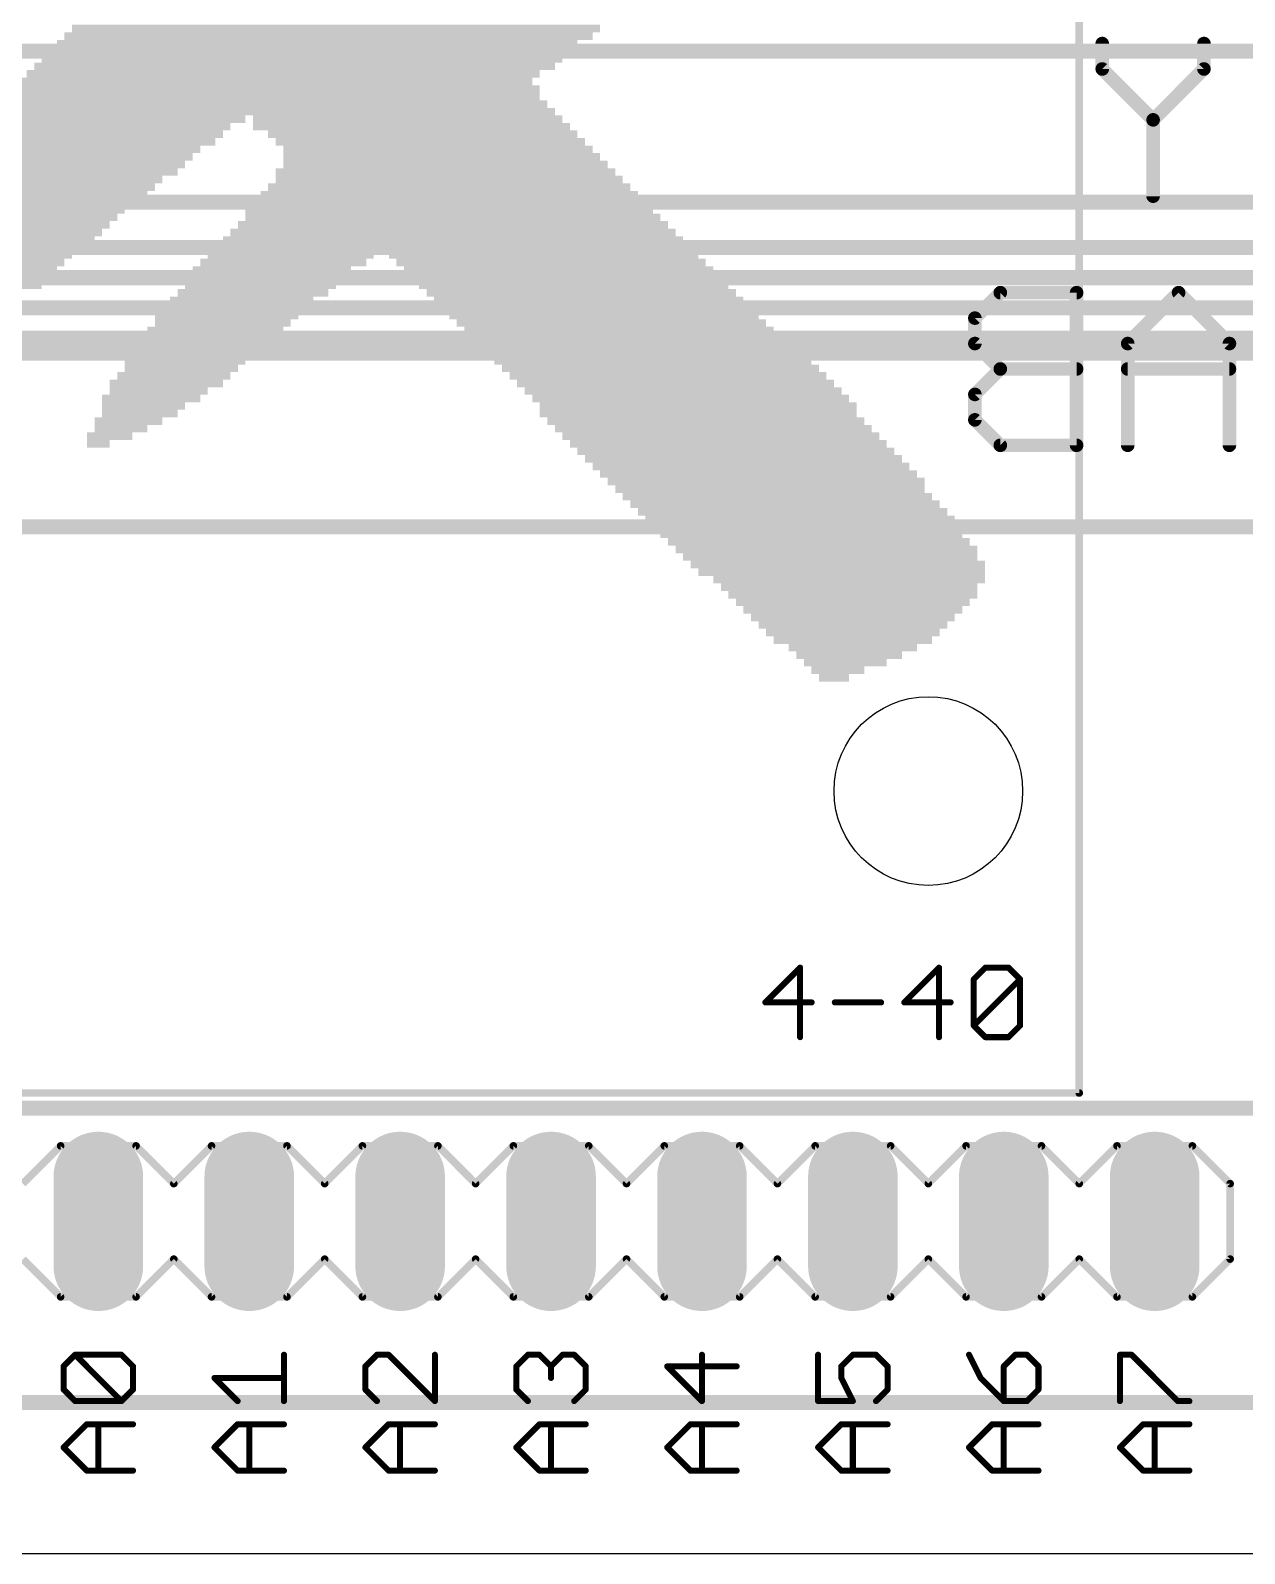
# Model space of a CAD drawing. Extents: x 0 to 99.1, y -1.2 to 60.2.
# Drawn here: x 46.86 to 67.3, y 0 to 25.62 of the extents above; entities that cross this region are included whole.
import ezdxf

# ---------------------------------------------------------------- set-up
doc = ezdxf.new("R2010")
doc.units = 0
for name, color, linetype in [('1', 22, 'CONTINUOUS'), ('16', 175, 'CONTINUOUS'), ('17', 82, 'CONTINUOUS'), ('20', 7, 'CONTINUOUS'), ('21', 253, 'CONTINUOUS'), ('22', 253, 'CONTINUOUS'), ('51', 253, 'CONTINUOUS')]:
    doc.layers.add(name, color=color, linetype=linetype)

# ---------------------------------------------------------------- blocks, each defined once
blk = doc.blocks.new('RECT')
blk.add_solid([(-0.5, -0.5), (0.5, -0.5), (-0.5, 0.5), (0.5, 0.5)])
blk = doc.blocks.new('LONGP100')
at = {"const_width": 1}
blk.add_lwpolyline([(-0.5, 0), (0.5, 0)], dxfattribs=at)
at = {"const_width": 0.5}
for points in [[(-0.5, 0.25, 1), (-0.5, -0.25)], [(0.5, -0.25, 1), (0.5, 0.25)]]:
    blk.add_lwpolyline(points, format="xyb", dxfattribs=at)

msp = doc.modelspace()

# ---------------------------------------------------------------- linework, layer by layer
at = {"layer": '1', "const_width": 0.254}
for points in [[(67.818, 20.193), (36.703, 20.193)], [(68.961, 17.272), (36.703, 17.272)], [(41.529, 7.493), (89.662, 7.493)], [(3.937, 2.54), (88.011, 2.54)]]:
    msp.add_lwpolyline(points, dxfattribs=at)
at = {"layer": '16', "const_width": 0.254}
for points in [[(27.94, 25.273), (73.787, 25.273)], [(31.877, 22.733), (69.469, 22.733)], [(38.227, 21.971), (87.249, 21.971)], [(40.259, 21.463), (87.503, 21.463)], [(41.656, 20.955), (83.058, 20.955)], [(46.101, 20.447), (68.199, 20.447)]]:
    msp.add_lwpolyline(points, dxfattribs=at)
at = {"layer": '20'}
msp.add_line((2.7737, 0), (96.7218, 0), dxfattribs=at)
msp.add_circle((61.976, 12.827), 1.5875, dxfattribs=at)
at = {"layer": '21'}
for points, const_width in [([(59.8175, 9.8562), (59.2328, 9.2715)], 0.1016), ([(59.8175, 8.6868), (59.8175, 9.8562)], 0.1016), ([(62.1563, 9.8562), (61.5716, 9.2715)], 0.1016), ([(62.1563, 8.6868), (62.1563, 9.8562)], 0.1016), ([(62.741, 9.6613), (62.9359, 9.8562)], 0.1016), ([(62.9359, 9.8562), (63.3257, 9.8562)], 0.1016), ([(63.3257, 9.8562), (63.5206, 9.6613)], 0.1016), ([(62.741, 8.8817), (62.741, 9.6613)], 0.1016), ([(62.741, 8.8817), (63.5206, 9.6613)], 0.1016), ([(63.5206, 9.6613), (63.5206, 8.8817)], 0.1016), ([(59.2328, 9.2715), (60.0124, 9.2715)], 0.1016), ([(60.4022, 9.2715), (61.1818, 9.2715)], 0.1016), ([(61.5716, 9.2715), (62.3512, 9.2715)], 0.1016), ([(62.9359, 8.6868), (62.741, 8.8817)], 0.1016), ([(63.3257, 8.6868), (62.9359, 8.6868)], 0.1016), ([(63.5206, 8.8817), (63.3257, 8.6868)], 0.1016), ([(46.736, 6.223), (47.371, 6.858)], 0.127), ([(47.371, 6.858), (48.641, 6.858)], 0.127), ([(48.641, 6.858), (49.276, 6.223)], 0.127), ([(49.276, 6.223), (49.911, 6.858)], 0.127), ([(49.911, 6.858), (51.181, 6.858)], 0.127), ([(51.181, 6.858), (51.816, 6.223)], 0.127), ([(51.816, 6.223), (52.451, 6.858)], 0.127), ([(52.451, 6.858), (53.721, 6.858)], 0.127), ([(53.721, 6.858), (54.356, 6.223)], 0.127), ([(54.356, 6.223), (54.991, 6.858)], 0.127), ([(54.991, 6.858), (56.261, 6.858)], 0.127), ([(56.261, 6.858), (56.896, 6.223)], 0.127), ([(56.896, 6.223), (57.531, 6.858)], 0.127), ([(57.531, 6.858), (58.801, 6.858)], 0.127), ([(58.801, 6.858), (59.436, 6.223)], 0.127), ([(59.436, 6.223), (60.071, 6.858)], 0.127), ([(60.071, 6.858), (61.341, 6.858)], 0.127), ([(61.341, 6.858), (61.976, 6.223)], 0.127), ([(61.976, 6.223), (62.611, 6.858)], 0.127), ([(62.611, 6.858), (63.881, 6.858)], 0.127), ([(63.881, 6.858), (64.516, 6.223)], 0.127), ([(64.516, 6.223), (65.151, 6.858)], 0.127), ([(65.151, 6.858), (66.421, 6.858)], 0.127), ([(66.421, 6.858), (67.056, 6.223)], 0.127), ([(67.056, 6.223), (67.056, 4.953)], 0.127), ([(47.371, 4.318), (46.736, 4.953)], 0.127), ([(49.276, 4.953), (48.641, 4.318)], 0.127), ([(49.911, 4.318), (49.276, 4.953)], 0.127), ([(51.816, 4.953), (51.181, 4.318)], 0.127), ([(52.451, 4.318), (51.816, 4.953)], 0.127), ([(54.356, 4.953), (53.721, 4.318)], 0.127), ([(54.991, 4.318), (54.356, 4.953)], 0.127), ([(56.896, 4.953), (56.261, 4.318)], 0.127), ([(57.531, 4.318), (56.896, 4.953)], 0.127), ([(59.436, 4.953), (58.801, 4.318)], 0.127), ([(60.071, 4.318), (59.436, 4.953)], 0.127), ([(61.976, 4.953), (61.341, 4.318)], 0.127), ([(62.611, 4.318), (61.976, 4.953)], 0.127), ([(64.516, 4.953), (63.881, 4.318)], 0.127), ([(65.151, 4.318), (64.516, 4.953)], 0.127), ([(67.056, 4.953), (66.421, 4.318)], 0.127), ([(48.641, 4.318), (47.371, 4.318)], 0.127), ([(51.181, 4.318), (49.911, 4.318)], 0.127), ([(53.721, 4.318), (52.451, 4.318)], 0.127), ([(56.261, 4.318), (54.991, 4.318)], 0.127), ([(58.801, 4.318), (57.531, 4.318)], 0.127), ([(61.341, 4.318), (60.071, 4.318)], 0.127), ([(63.881, 4.318), (62.611, 4.318)], 0.127), ([(66.421, 4.318), (65.151, 4.318)], 0.127), ([(47.4208, 3.1491), (47.6157, 3.344)], 0.1016), ([(47.6157, 3.344), (48.3953, 3.344)], 0.1016), ([(48.3953, 2.5644), (47.6157, 3.344)], 0.1016), ([(48.3953, 3.344), (48.5902, 3.1491)], 0.1016), ([(51.1302, 2.5644), (51.1302, 3.344)], 0.1016), ([(52.6957, 3.344), (52.5008, 3.1491)], 0.1016), ([(52.8906, 3.344), (52.6957, 3.344)], 0.1016), ([(53.6702, 2.5644), (52.8906, 3.344)], 0.1016), ([(53.6702, 3.344), (53.6702, 2.5644)], 0.1016), ([(55.0408, 3.1491), (55.2357, 3.344)], 0.1016), ([(55.2357, 3.344), (55.4306, 3.344)], 0.1016), ([(55.4306, 3.344), (55.6255, 3.1491)], 0.1016), ([(55.6255, 3.1491), (55.8204, 3.344)], 0.1016), ([(55.8204, 3.344), (56.0153, 3.344)], 0.1016), ([(56.0153, 3.344), (56.2102, 3.1491)], 0.1016), ([(58.1655, 2.5644), (58.1655, 3.344)], 0.1016), ([(60.1208, 3.344), (60.1208, 2.5644)], 0.1016), ([(60.5106, 3.1491), (60.7055, 3.344)], 0.1016), ([(60.7055, 3.344), (61.0953, 3.344)], 0.1016), ([(61.0953, 3.344), (61.2902, 3.1491)], 0.1016), ([(62.6608, 3.344), (62.8557, 2.9542)], 0.1016), ([(63.4404, 3.344), (63.2455, 3.1491)], 0.1016), ([(63.6353, 3.344), (63.4404, 3.344)], 0.1016), ([(63.8302, 3.1491), (63.6353, 3.344)], 0.1016), ([(65.2008, 2.5644), (65.2008, 3.344)], 0.1016), ([(65.2008, 3.344), (65.3957, 3.344)], 0.1016), ([(65.3957, 3.344), (66.1753, 2.5644)], 0.1016), ([(47.4208, 2.7593), (47.4208, 3.1491)], 0.1016), ([(48.5902, 3.1491), (48.5902, 2.7593)], 0.1016), ([(52.5008, 3.1491), (52.5008, 2.7593)], 0.1016), ([(55.0408, 2.7593), (55.0408, 3.1491)], 0.1016), ([(55.6255, 3.1491), (55.6255, 2.9542)], 0.1016), ([(56.2102, 3.1491), (56.2102, 2.7593)], 0.1016), ([(58.7502, 3.1491), (57.5808, 3.1491)], 0.1016), ([(57.5808, 3.1491), (58.1655, 2.5644)], 0.1016), ([(60.5106, 2.9542), (60.5106, 3.1491)], 0.1016), ([(61.2902, 3.1491), (61.2902, 2.7593)], 0.1016), ([(63.2455, 3.1491), (63.2455, 2.5644)], 0.1016), ([(63.8302, 2.7593), (63.8302, 3.1491)], 0.1016), ([(50.3506, 2.5644), (49.9608, 2.9542)], 0.1016), ([(49.9608, 2.9542), (51.1302, 2.9542)], 0.1016), ([(60.7055, 2.5644), (60.5106, 2.9542)], 0.1016), ([(62.8557, 2.9542), (63.2455, 2.5644)], 0.1016), ([(47.6157, 2.5644), (47.4208, 2.7593)], 0.1016), ([(48.3953, 2.5644), (47.6157, 2.5644)], 0.1016), ([(48.5902, 2.7593), (48.3953, 2.5644)], 0.1016), ([(52.5008, 2.7593), (52.6957, 2.5644)], 0.1016), ([(55.2357, 2.5644), (55.0408, 2.7593)], 0.1016), ([(56.2102, 2.7593), (56.0153, 2.5644)], 0.1016), ([(60.1208, 2.5644), (60.7055, 2.5644)], 0.1016), ([(61.2902, 2.7593), (61.0953, 2.5644)], 0.1016), ([(63.2455, 2.5644), (63.6353, 2.5644)], 0.1016), ([(63.6353, 2.5644), (63.8302, 2.7593)], 0.1016), ([(66.1753, 2.5644), (66.3702, 2.5644)], 0.1016), ([(47.4208, 1.7848), (47.8106, 2.1746)], 0.1016), ([(47.8106, 2.1746), (48.5902, 2.1746)], 0.1016), ([(48.0055, 1.395), (48.0055, 2.1746)], 0.1016), ([(49.9608, 1.7848), (50.3506, 2.1746)], 0.1016), ([(50.3506, 2.1746), (51.1302, 2.1746)], 0.1016), ([(50.5455, 1.395), (50.5455, 2.1746)], 0.1016), ([(52.5008, 1.7848), (52.8906, 2.1746)], 0.1016), ([(52.8906, 2.1746), (53.6702, 2.1746)], 0.1016), ([(53.0855, 1.395), (53.0855, 2.1746)], 0.1016), ([(55.0408, 1.7848), (55.4306, 2.1746)], 0.1016), ([(55.4306, 2.1746), (56.2102, 2.1746)], 0.1016), ([(55.6255, 1.395), (55.6255, 2.1746)], 0.1016), ([(57.5808, 1.7848), (57.9706, 2.1746)], 0.1016), ([(57.9706, 2.1746), (58.7502, 2.1746)], 0.1016), ([(58.1655, 1.395), (58.1655, 2.1746)], 0.1016), ([(60.1208, 1.7848), (60.5106, 2.1746)], 0.1016), ([(60.5106, 2.1746), (61.2902, 2.1746)], 0.1016), ([(60.7055, 1.395), (60.7055, 2.1746)], 0.1016), ([(62.6608, 1.7848), (63.0506, 2.1746)], 0.1016), ([(63.0506, 2.1746), (63.8302, 2.1746)], 0.1016), ([(63.2455, 1.395), (63.2455, 2.1746)], 0.1016), ([(65.2008, 1.7848), (65.5906, 2.1746)], 0.1016), ([(65.5906, 2.1746), (66.3702, 2.1746)], 0.1016), ([(65.7855, 1.395), (65.7855, 2.1746)], 0.1016), ([(47.8106, 1.395), (47.4208, 1.7848)], 0.1016), ([(50.3506, 1.395), (49.9608, 1.7848)], 0.1016), ([(52.8906, 1.395), (52.5008, 1.7848)], 0.1016), ([(55.4306, 1.395), (55.0408, 1.7848)], 0.1016), ([(57.9706, 1.395), (57.5808, 1.7848)], 0.1016), ([(60.5106, 1.395), (60.1208, 1.7848)], 0.1016), ([(63.0506, 1.395), (62.6608, 1.7848)], 0.1016), ([(65.5906, 1.395), (65.2008, 1.7848)], 0.1016), ([(48.5902, 1.395), (47.8106, 1.395)], 0.1016), ([(51.1302, 1.395), (50.3506, 1.395)], 0.1016), ([(53.6702, 1.395), (52.8906, 1.395)], 0.1016), ([(56.2102, 1.395), (55.4306, 1.395)], 0.1016), ([(58.7502, 1.395), (57.9706, 1.395)], 0.1016), ([(61.2902, 1.395), (60.5106, 1.395)], 0.1016), ([(63.8302, 1.395), (63.0506, 1.395)], 0.1016), ([(66.3702, 1.395), (65.5906, 1.395)], 0.1016)]:
    msp.add_lwpolyline(points, dxfattribs=dict(at, const_width=const_width))
for points, const_width in [([(59.8429, 9.8562, 1), (59.7921, 9.8562)], 0.0508), ([(59.8355, 9.8382, 1), (59.7995, 9.8742)], 0.0508), ([(62.1817, 9.8562, 1), (62.1309, 9.8562)], 0.0508), ([(62.1743, 9.8382, 1), (62.1383, 9.8742)], 0.0508), ([(62.9359, 9.8816, 1), (62.9359, 9.8308)], 0.0508), ([(62.9538, 9.8382, 1), (62.9179, 9.8742)], 0.0508), ([(63.3436, 9.8742, 1), (63.3077, 9.8382)], 0.0508), ([(63.3257, 9.8308, 1), (63.3257, 9.8816)], 0.0508), ([(62.723, 9.6793, 1), (62.759, 9.6433)], 0.0508), ([(62.7664, 9.6613, 1), (62.7156, 9.6613)], 0.0508), ([(63.546, 9.6613, 1), (63.4952, 9.6613)], 0.0508), ([(63.5385, 9.6433, 1), (63.5026, 9.6793)], 0.0508), ([(63.5026, 9.6433, 1), (63.5385, 9.6793)], 0.0508), ([(59.2148, 9.2895, 1), (59.2508, 9.2535)], 0.0508), ([(59.2328, 9.2969, 1), (59.2328, 9.2461)], 0.0508), ([(60.0124, 9.2461, 1), (60.0124, 9.2969)], 0.0508), ([(60.4022, 9.2969, 1), (60.4022, 9.2461)], 0.0508), ([(61.1818, 9.2461, 1), (61.1818, 9.2969)], 0.0508), ([(61.5536, 9.2895, 1), (61.5896, 9.2535)], 0.0508), ([(61.5716, 9.2969, 1), (61.5716, 9.2461)], 0.0508), ([(62.3512, 9.2461, 1), (62.3512, 9.2969)], 0.0508), ([(59.7921, 8.6868, 1), (59.8429, 8.6868)], 0.0508), ([(62.1309, 8.6868, 1), (62.1817, 8.6868)], 0.0508), ([(62.759, 8.8997, 1), (62.723, 8.8637)], 0.0508), ([(62.723, 8.8997, 1), (62.759, 8.8637)], 0.0508), ([(62.7156, 8.8817, 1), (62.7664, 8.8817)], 0.0508), ([(62.9359, 8.7122, 1), (62.9359, 8.6614)], 0.0508), ([(62.9179, 8.6688, 1), (62.9538, 8.7048)], 0.0508), ([(63.3077, 8.7048, 1), (63.3436, 8.6688)], 0.0508), ([(63.3257, 8.6614, 1), (63.3257, 8.7122)], 0.0508), ([(63.4952, 8.8817, 1), (63.546, 8.8817)], 0.0508), ([(63.5385, 8.8637, 1), (63.5026, 8.8997)], 0.0508), ([(47.371, 6.8898, 1), (47.371, 6.8263)], 0.0635), ([(47.3935, 6.8355, 1), (47.3485, 6.8805)], 0.0635), ([(48.6635, 6.8805, 1), (48.6185, 6.8355)], 0.0635), ([(48.641, 6.8263, 1), (48.641, 6.8898)], 0.0635), ([(49.911, 6.8898, 1), (49.911, 6.8263)], 0.0635), ([(49.9335, 6.8355, 1), (49.8885, 6.8805)], 0.0635), ([(51.2035, 6.8805, 1), (51.1585, 6.8355)], 0.0635), ([(51.181, 6.8263, 1), (51.181, 6.8898)], 0.0635), ([(52.451, 6.8898, 1), (52.451, 6.8263)], 0.0635), ([(52.4735, 6.8355, 1), (52.4285, 6.8805)], 0.0635), ([(53.7435, 6.8805, 1), (53.6985, 6.8355)], 0.0635), ([(53.721, 6.8263, 1), (53.721, 6.8898)], 0.0635), ([(54.991, 6.8898, 1), (54.991, 6.8263)], 0.0635), ([(55.0135, 6.8355, 1), (54.9685, 6.8805)], 0.0635), ([(56.2835, 6.8805, 1), (56.2385, 6.8355)], 0.0635), ([(56.261, 6.8263, 1), (56.261, 6.8898)], 0.0635), ([(57.531, 6.8898, 1), (57.531, 6.8263)], 0.0635), ([(57.5535, 6.8355, 1), (57.5085, 6.8805)], 0.0635), ([(58.8235, 6.8805, 1), (58.7785, 6.8355)], 0.0635), ([(58.801, 6.8263, 1), (58.801, 6.8898)], 0.0635), ([(60.071, 6.8898, 1), (60.071, 6.8263)], 0.0635), ([(60.0935, 6.8355, 1), (60.0485, 6.8805)], 0.0635), ([(61.3635, 6.8805, 1), (61.3185, 6.8355)], 0.0635), ([(61.341, 6.8263, 1), (61.341, 6.8898)], 0.0635), ([(62.611, 6.8898, 1), (62.611, 6.8263)], 0.0635), ([(62.6335, 6.8355, 1), (62.5885, 6.8805)], 0.0635), ([(63.9035, 6.8805, 1), (63.8585, 6.8355)], 0.0635), ([(63.881, 6.8263, 1), (63.881, 6.8898)], 0.0635), ([(65.151, 6.8898, 1), (65.151, 6.8263)], 0.0635), ([(65.1735, 6.8355, 1), (65.1285, 6.8805)], 0.0635), ([(66.4435, 6.8805, 1), (66.3985, 6.8355)], 0.0635), ([(66.421, 6.8263, 1), (66.421, 6.8898)], 0.0635), ([(49.2535, 6.2455, 1), (49.2985, 6.2005)], 0.0635), ([(49.2535, 6.2005, 1), (49.2985, 6.2455)], 0.0635), ([(51.7935, 6.2455, 1), (51.8385, 6.2005)], 0.0635), ([(51.7935, 6.2005, 1), (51.8385, 6.2455)], 0.0635), ([(54.3335, 6.2455, 1), (54.3785, 6.2005)], 0.0635), ([(54.3335, 6.2005, 1), (54.3785, 6.2455)], 0.0635), ([(56.8735, 6.2455, 1), (56.9185, 6.2005)], 0.0635), ([(56.8735, 6.2005, 1), (56.9185, 6.2455)], 0.0635), ([(59.4135, 6.2455, 1), (59.4585, 6.2005)], 0.0635), ([(59.4135, 6.2005, 1), (59.4585, 6.2455)], 0.0635), ([(61.9535, 6.2455, 1), (61.9985, 6.2005)], 0.0635), ([(61.9535, 6.2005, 1), (61.9985, 6.2455)], 0.0635), ([(64.4935, 6.2455, 1), (64.5385, 6.2005)], 0.0635), ([(64.4935, 6.2005, 1), (64.5385, 6.2455)], 0.0635), ([(67.0877, 6.223, 1), (67.0242, 6.223)], 0.0635), ([(67.0335, 6.2005, 1), (67.0785, 6.2455)], 0.0635), ([(49.2985, 4.9755, 1), (49.2535, 4.9305)], 0.0635), ([(49.2985, 4.9305, 1), (49.2535, 4.9755)], 0.0635), ([(51.8385, 4.9755, 1), (51.7935, 4.9305)], 0.0635), ([(51.8385, 4.9305, 1), (51.7935, 4.9755)], 0.0635), ([(54.3785, 4.9755, 1), (54.3335, 4.9305)], 0.0635), ([(54.3785, 4.9305, 1), (54.3335, 4.9755)], 0.0635), ([(56.9185, 4.9755, 1), (56.8735, 4.9305)], 0.0635), ([(56.9185, 4.9305, 1), (56.8735, 4.9755)], 0.0635), ([(59.4585, 4.9755, 1), (59.4135, 4.9305)], 0.0635), ([(59.4585, 4.9305, 1), (59.4135, 4.9755)], 0.0635), ([(61.9985, 4.9755, 1), (61.9535, 4.9305)], 0.0635), ([(61.9985, 4.9305, 1), (61.9535, 4.9755)], 0.0635), ([(64.5385, 4.9755, 1), (64.4935, 4.9305)], 0.0635), ([(64.5385, 4.9305, 1), (64.4935, 4.9755)], 0.0635), ([(67.0242, 4.953, 1), (67.0877, 4.953)], 0.0635), ([(67.0785, 4.9305, 1), (67.0335, 4.9755)], 0.0635), ([(47.371, 4.3498, 1), (47.371, 4.2863)], 0.0635), ([(47.3485, 4.2955, 1), (47.3935, 4.3405)], 0.0635), ([(48.6185, 4.3405, 1), (48.6635, 4.2955)], 0.0635), ([(48.641, 4.2863, 1), (48.641, 4.3498)], 0.0635), ([(49.911, 4.3498, 1), (49.911, 4.2863)], 0.0635), ([(49.8885, 4.2955, 1), (49.9335, 4.3405)], 0.0635), ([(51.1585, 4.3405, 1), (51.2035, 4.2955)], 0.0635), ([(51.181, 4.2863, 1), (51.181, 4.3498)], 0.0635), ([(52.451, 4.3498, 1), (52.451, 4.2863)], 0.0635), ([(52.4285, 4.2955, 1), (52.4735, 4.3405)], 0.0635), ([(53.6985, 4.3405, 1), (53.7435, 4.2955)], 0.0635), ([(53.721, 4.2863, 1), (53.721, 4.3498)], 0.0635), ([(54.991, 4.3498, 1), (54.991, 4.2863)], 0.0635), ([(54.9685, 4.2955, 1), (55.0135, 4.3405)], 0.0635), ([(56.2385, 4.3405, 1), (56.2835, 4.2955)], 0.0635), ([(56.261, 4.2863, 1), (56.261, 4.3498)], 0.0635), ([(57.531, 4.3498, 1), (57.531, 4.2863)], 0.0635), ([(57.5085, 4.2955, 1), (57.5535, 4.3405)], 0.0635), ([(58.7785, 4.3405, 1), (58.8235, 4.2955)], 0.0635), ([(58.801, 4.2863, 1), (58.801, 4.3498)], 0.0635), ([(60.071, 4.3498, 1), (60.071, 4.2863)], 0.0635), ([(60.0485, 4.2955, 1), (60.0935, 4.3405)], 0.0635), ([(61.3185, 4.3405, 1), (61.3635, 4.2955)], 0.0635), ([(61.341, 4.2863, 1), (61.341, 4.3498)], 0.0635), ([(62.611, 4.3498, 1), (62.611, 4.2863)], 0.0635), ([(62.5885, 4.2955, 1), (62.6335, 4.3405)], 0.0635), ([(63.8585, 4.3405, 1), (63.9035, 4.2955)], 0.0635), ([(63.881, 4.2863, 1), (63.881, 4.3498)], 0.0635), ([(65.151, 4.3498, 1), (65.151, 4.2863)], 0.0635), ([(65.1285, 4.2955, 1), (65.1735, 4.3405)], 0.0635), ([(66.3985, 4.3405, 1), (66.4435, 4.2955)], 0.0635), ([(66.421, 4.2863, 1), (66.421, 4.3498)], 0.0635), ([(47.6337, 3.362, 1), (47.5977, 3.326)], 0.0508), ([(47.6157, 3.3694, 1), (47.6157, 3.3186)], 0.0508), ([(47.6337, 3.326, 1), (47.5977, 3.362)], 0.0508), ([(48.4133, 3.362, 1), (48.3773, 3.326)], 0.0508), ([(48.3953, 3.3186, 1), (48.3953, 3.3694)], 0.0508), ([(51.1556, 3.344, 1), (51.1048, 3.344)], 0.0508), ([(52.6957, 3.3694, 1), (52.6957, 3.3186)], 0.0508), ([(52.7137, 3.326, 1), (52.6777, 3.362)], 0.0508), ([(52.9086, 3.362, 1), (52.8726, 3.326)], 0.0508), ([(52.8906, 3.3186, 1), (52.8906, 3.3694)], 0.0508), ([(53.6956, 3.344, 1), (53.6448, 3.344)], 0.0508), ([(55.2357, 3.3694, 1), (55.2357, 3.3186)], 0.0508), ([(55.2537, 3.326, 1), (55.2177, 3.362)], 0.0508), ([(55.4486, 3.362, 1), (55.4126, 3.326)], 0.0508), ([(55.4306, 3.3186, 1), (55.4306, 3.3694)], 0.0508), ([(55.8204, 3.3694, 1), (55.8204, 3.3186)], 0.0508), ([(55.8384, 3.326, 1), (55.8024, 3.362)], 0.0508), ([(56.0333, 3.362, 1), (55.9973, 3.326)], 0.0508), ([(56.0153, 3.3186, 1), (56.0153, 3.3694)], 0.0508), ([(58.1909, 3.344, 1), (58.1401, 3.344)], 0.0508), ([(60.1462, 3.344, 1), (60.0954, 3.344)], 0.0508), ([(60.7055, 3.3694, 1), (60.7055, 3.3186)], 0.0508), ([(60.7235, 3.326, 1), (60.6875, 3.362)], 0.0508), ([(61.1133, 3.362, 1), (61.0773, 3.326)], 0.0508), ([(61.0953, 3.3186, 1), (61.0953, 3.3694)], 0.0508), ([(62.6835, 3.3554, 1), (62.6381, 3.3326)], 0.0508), ([(63.4404, 3.3694, 1), (63.4404, 3.3186)], 0.0508), ([(63.4584, 3.326, 1), (63.4224, 3.362)], 0.0508), ([(63.6533, 3.362, 1), (63.6173, 3.326)], 0.0508), ([(63.6353, 3.3186, 1), (63.6353, 3.3694)], 0.0508), ([(65.2262, 3.344, 1), (65.1754, 3.344)], 0.0508), ([(65.2008, 3.3694, 1), (65.2008, 3.3186)], 0.0508), ([(65.4137, 3.362, 1), (65.3777, 3.326)], 0.0508), ([(65.3957, 3.3186, 1), (65.3957, 3.3694)], 0.0508), ([(47.4028, 3.1671, 1), (47.4388, 3.1311)], 0.0508), ([(47.4462, 3.1491, 1), (47.3954, 3.1491)], 0.0508), ([(48.6156, 3.1491, 1), (48.5648, 3.1491)], 0.0508), ([(48.5722, 3.1311, 1), (48.6082, 3.1671)], 0.0508), ([(52.4828, 3.1671, 1), (52.5188, 3.1311)], 0.0508), ([(52.5262, 3.1491, 1), (52.4754, 3.1491)], 0.0508), ([(55.0228, 3.1671, 1), (55.0588, 3.1311)], 0.0508), ([(55.0662, 3.1491, 1), (55.0154, 3.1491)], 0.0508), ([(55.6075, 3.1671, 1), (55.6435, 3.1311)], 0.0508), ([(55.6509, 3.1491, 1), (55.6001, 3.1491)], 0.0508), ([(55.6075, 3.1311, 1), (55.6435, 3.1671)], 0.0508), ([(56.2356, 3.1491, 1), (56.1848, 3.1491)], 0.0508), ([(56.1922, 3.1311, 1), (56.2282, 3.1671)], 0.0508), ([(57.5988, 3.1671, 1), (57.5628, 3.1311)], 0.0508), ([(57.5808, 3.1745, 1), (57.5808, 3.1237)], 0.0508), ([(58.7502, 3.1237, 1), (58.7502, 3.1745)], 0.0508), ([(60.4926, 3.1671, 1), (60.5286, 3.1311)], 0.0508), ([(60.536, 3.1491, 1), (60.4852, 3.1491)], 0.0508), ([(61.3156, 3.1491, 1), (61.2648, 3.1491)], 0.0508), ([(61.2722, 3.1311, 1), (61.3082, 3.1671)], 0.0508), ([(63.2275, 3.1671, 1), (63.2635, 3.1311)], 0.0508), ([(63.2709, 3.1491, 1), (63.2201, 3.1491)], 0.0508), ([(63.8556, 3.1491, 1), (63.8048, 3.1491)], 0.0508), ([(63.8122, 3.1311, 1), (63.8482, 3.1671)], 0.0508), ([(49.9788, 2.9722, 1), (49.9428, 2.9362)], 0.0508), ([(49.9608, 2.9796, 1), (49.9608, 2.9288)], 0.0508), ([(51.1302, 2.9288, 1), (51.1302, 2.9796)], 0.0508), ([(55.6001, 2.9542, 1), (55.6509, 2.9542)], 0.0508), ([(60.5333, 2.9656, 1), (60.4879, 2.9428)], 0.0508), ([(60.4852, 2.9542, 1), (60.536, 2.9542)], 0.0508), ([(62.8737, 2.9722, 1), (62.8377, 2.9362)], 0.0508), ([(62.833, 2.9428, 1), (62.8784, 2.9656)], 0.0508), ([(47.4388, 2.7773, 1), (47.4028, 2.7413)], 0.0508), ([(47.3954, 2.7593, 1), (47.4462, 2.7593)], 0.0508), ([(47.6157, 2.5898, 1), (47.6157, 2.539)], 0.0508), ([(47.5977, 2.5464, 1), (47.6337, 2.5824)], 0.0508), ([(48.3773, 2.5824, 1), (48.4133, 2.5464)], 0.0508), ([(48.3773, 2.5464, 1), (48.4133, 2.5824)], 0.0508), ([(48.3953, 2.539, 1), (48.3953, 2.5898)], 0.0508), ([(48.5648, 2.7593, 1), (48.6156, 2.7593)], 0.0508), ([(48.6082, 2.7413, 1), (48.5722, 2.7773)], 0.0508), ([(50.3326, 2.5464, 1), (50.3686, 2.5824)], 0.0508), ([(51.1048, 2.5644, 1), (51.1556, 2.5644)], 0.0508), ([(52.5188, 2.7773, 1), (52.4828, 2.7413)], 0.0508), ([(52.4754, 2.7593, 1), (52.5262, 2.7593)], 0.0508), ([(52.6777, 2.5464, 1), (52.7137, 2.5824)], 0.0508), ([(53.6448, 2.5644, 1), (53.6956, 2.5644)], 0.0508), ([(53.6522, 2.5464, 1), (53.6882, 2.5824)], 0.0508), ([(55.0588, 2.7773, 1), (55.0228, 2.7413)], 0.0508), ([(55.0154, 2.7593, 1), (55.0662, 2.7593)], 0.0508), ([(55.2177, 2.5464, 1), (55.2537, 2.5824)], 0.0508), ([(55.9973, 2.5824, 1), (56.0333, 2.5464)], 0.0508), ([(56.1848, 2.7593, 1), (56.2356, 2.7593)], 0.0508), ([(56.2282, 2.7413, 1), (56.1922, 2.7773)], 0.0508), ([(58.1401, 2.5644, 1), (58.1909, 2.5644)], 0.0508), ([(58.1475, 2.5464, 1), (58.1835, 2.5824)], 0.0508), ([(60.1208, 2.5898, 1), (60.1208, 2.539)], 0.0508), ([(60.0954, 2.5644, 1), (60.1462, 2.5644)], 0.0508), ([(60.6828, 2.553, 1), (60.7282, 2.5758)], 0.0508), ([(60.7055, 2.539, 1), (60.7055, 2.5898)], 0.0508), ([(61.0773, 2.5824, 1), (61.1133, 2.5464)], 0.0508), ([(61.2648, 2.7593, 1), (61.3156, 2.7593)], 0.0508), ([(61.3082, 2.7413, 1), (61.2722, 2.7773)], 0.0508), ([(63.2455, 2.5898, 1), (63.2455, 2.539)], 0.0508), ([(63.2201, 2.5644, 1), (63.2709, 2.5644)], 0.0508), ([(63.2275, 2.5464, 1), (63.2635, 2.5824)], 0.0508), ([(63.6173, 2.5824, 1), (63.6533, 2.5464)], 0.0508), ([(63.6353, 2.539, 1), (63.6353, 2.5898)], 0.0508), ([(63.8048, 2.7593, 1), (63.8556, 2.7593)], 0.0508), ([(63.8482, 2.7413, 1), (63.8122, 2.7773)], 0.0508), ([(65.1754, 2.5644, 1), (65.2262, 2.5644)], 0.0508), ([(66.1753, 2.5898, 1), (66.1753, 2.539)], 0.0508), ([(66.1573, 2.5464, 1), (66.1933, 2.5824)], 0.0508), ([(66.3702, 2.539, 1), (66.3702, 2.5898)], 0.0508), ([(47.8106, 2.2, 1), (47.8106, 2.1492)], 0.0508), ([(47.8286, 2.1566, 1), (47.7926, 2.1926)], 0.0508), ([(48.0309, 2.1746, 1), (47.9801, 2.1746)], 0.0508), ([(48.5902, 2.1492, 1), (48.5902, 2.2)], 0.0508), ([(50.3506, 2.2, 1), (50.3506, 2.1492)], 0.0508), ([(50.3686, 2.1566, 1), (50.3326, 2.1926)], 0.0508), ([(50.5709, 2.1746, 1), (50.5201, 2.1746)], 0.0508), ([(51.1302, 2.1492, 1), (51.1302, 2.2)], 0.0508), ([(52.8906, 2.2, 1), (52.8906, 2.1492)], 0.0508), ([(52.9086, 2.1566, 1), (52.8726, 2.1926)], 0.0508), ([(53.1109, 2.1746, 1), (53.0601, 2.1746)], 0.0508), ([(53.6702, 2.1492, 1), (53.6702, 2.2)], 0.0508), ([(55.4306, 2.2, 1), (55.4306, 2.1492)], 0.0508), ([(55.4486, 2.1566, 1), (55.4126, 2.1926)], 0.0508), ([(55.6509, 2.1746, 1), (55.6001, 2.1746)], 0.0508), ([(56.2102, 2.1492, 1), (56.2102, 2.2)], 0.0508), ([(57.9706, 2.2, 1), (57.9706, 2.1492)], 0.0508), ([(57.9886, 2.1566, 1), (57.9526, 2.1926)], 0.0508), ([(58.1909, 2.1746, 1), (58.1401, 2.1746)], 0.0508), ([(58.7502, 2.1492, 1), (58.7502, 2.2)], 0.0508), ([(60.5106, 2.2, 1), (60.5106, 2.1492)], 0.0508), ([(60.5286, 2.1566, 1), (60.4926, 2.1926)], 0.0508), ([(60.7309, 2.1746, 1), (60.6801, 2.1746)], 0.0508), ([(61.2902, 2.1492, 1), (61.2902, 2.2)], 0.0508), ([(63.0506, 2.2, 1), (63.0506, 2.1492)], 0.0508), ([(63.0686, 2.1566, 1), (63.0326, 2.1926)], 0.0508), ([(63.2709, 2.1746, 1), (63.2201, 2.1746)], 0.0508), ([(63.8302, 2.1492, 1), (63.8302, 2.2)], 0.0508), ([(65.5906, 2.2, 1), (65.5906, 2.1492)], 0.0508), ([(65.6086, 2.1566, 1), (65.5726, 2.1926)], 0.0508), ([(65.8109, 2.1746, 1), (65.7601, 2.1746)], 0.0508), ([(66.3702, 2.1492, 1), (66.3702, 2.2)], 0.0508), ([(47.4388, 1.8028, 1), (47.4028, 1.7668)], 0.0508), ([(47.4028, 1.8028, 1), (47.4388, 1.7668)], 0.0508), ([(49.9788, 1.8028, 1), (49.9428, 1.7668)], 0.0508), ([(49.9428, 1.8028, 1), (49.9788, 1.7668)], 0.0508), ([(52.5188, 1.8028, 1), (52.4828, 1.7668)], 0.0508), ([(52.4828, 1.8028, 1), (52.5188, 1.7668)], 0.0508), ([(55.0588, 1.8028, 1), (55.0228, 1.7668)], 0.0508), ([(55.0228, 1.8028, 1), (55.0588, 1.7668)], 0.0508), ([(57.5988, 1.8028, 1), (57.5628, 1.7668)], 0.0508), ([(57.5628, 1.8028, 1), (57.5988, 1.7668)], 0.0508), ([(60.1388, 1.8028, 1), (60.1028, 1.7668)], 0.0508), ([(60.1028, 1.8028, 1), (60.1388, 1.7668)], 0.0508), ([(62.6788, 1.8028, 1), (62.6428, 1.7668)], 0.0508), ([(62.6428, 1.8028, 1), (62.6788, 1.7668)], 0.0508), ([(65.2188, 1.8028, 1), (65.1828, 1.7668)], 0.0508), ([(65.1828, 1.8028, 1), (65.2188, 1.7668)], 0.0508), ([(47.8106, 1.4204, 1), (47.8106, 1.3696)], 0.0508), ([(47.7926, 1.377, 1), (47.8286, 1.413)], 0.0508), ([(47.9801, 1.395, 1), (48.0309, 1.395)], 0.0508), ([(48.5902, 1.3696, 1), (48.5902, 1.4204)], 0.0508), ([(50.3506, 1.4204, 1), (50.3506, 1.3696)], 0.0508), ([(50.3326, 1.377, 1), (50.3686, 1.413)], 0.0508), ([(50.5201, 1.395, 1), (50.5709, 1.395)], 0.0508), ([(51.1302, 1.3696, 1), (51.1302, 1.4204)], 0.0508), ([(52.8906, 1.4204, 1), (52.8906, 1.3696)], 0.0508), ([(52.8726, 1.377, 1), (52.9086, 1.413)], 0.0508), ([(53.0601, 1.395, 1), (53.1109, 1.395)], 0.0508), ([(53.6702, 1.3696, 1), (53.6702, 1.4204)], 0.0508), ([(55.4306, 1.4204, 1), (55.4306, 1.3696)], 0.0508), ([(55.4126, 1.377, 1), (55.4486, 1.413)], 0.0508), ([(55.6001, 1.395, 1), (55.6509, 1.395)], 0.0508), ([(56.2102, 1.3696, 1), (56.2102, 1.4204)], 0.0508), ([(57.9706, 1.4204, 1), (57.9706, 1.3696)], 0.0508), ([(57.9526, 1.377, 1), (57.9886, 1.413)], 0.0508), ([(58.1401, 1.395, 1), (58.1909, 1.395)], 0.0508), ([(58.7502, 1.3696, 1), (58.7502, 1.4204)], 0.0508), ([(60.5106, 1.4204, 1), (60.5106, 1.3696)], 0.0508), ([(60.4926, 1.377, 1), (60.5286, 1.413)], 0.0508), ([(60.6801, 1.395, 1), (60.7309, 1.395)], 0.0508), ([(61.2902, 1.3696, 1), (61.2902, 1.4204)], 0.0508), ([(63.0506, 1.4204, 1), (63.0506, 1.3696)], 0.0508), ([(63.0326, 1.377, 1), (63.0686, 1.413)], 0.0508), ([(63.2201, 1.395, 1), (63.2709, 1.395)], 0.0508), ([(63.8302, 1.3696, 1), (63.8302, 1.4204)], 0.0508), ([(65.5906, 1.4204, 1), (65.5906, 1.3696)], 0.0508), ([(65.5726, 1.377, 1), (65.6086, 1.413)], 0.0508), ([(65.7601, 1.395, 1), (65.8109, 1.395)], 0.0508), ([(66.3702, 1.3696, 1), (66.3702, 1.4204)], 0.0508)]:
    msp.add_lwpolyline(points, format="xyb", dxfattribs=dict(at, const_width=const_width))
at = {"layer": '22', "const_width": 0.2286}
for points in [[(64.9033, 24.9743), (64.9033, 25.4022)], [(66.6151, 25.4022), (66.6151, 24.9743)], [(65.7592, 24.1184), (64.9033, 24.9743)], [(66.6151, 24.9743), (65.7592, 24.1184)], [(65.7592, 24.1184), (65.7592, 22.8346)], [(63.1874, 21.2112), (62.7594, 20.7833)], [(64.4712, 21.2112), (63.1874, 21.2112)], [(64.4712, 18.6436), (64.4712, 21.2112)], [(66.188, 21.2112), (65.3321, 20.3553)], [(67.0439, 20.3553), (66.188, 21.2112)], [(62.7594, 20.7833), (62.7594, 20.3553)], [(62.7594, 20.3553), (63.1874, 19.9274)], [(65.3321, 20.3553), (65.3321, 18.6436)], [(67.0439, 18.6436), (67.0439, 20.3553)], [(63.1874, 19.9274), (62.7594, 19.4995)], [(64.4712, 19.9274), (63.1874, 19.9274)], [(67.0439, 19.9274), (65.3321, 19.9274)], [(62.7594, 19.4995), (62.7594, 19.0715)], [(62.7594, 19.0715), (63.1874, 18.6436)], [(63.1874, 18.6436), (64.4712, 18.6436)]]:
    msp.add_lwpolyline(points, dxfattribs=at)
at = {"layer": '22', "const_width": 0.1143}
for points in [[(64.9605, 25.4022, 1), (64.8462, 25.4022)], [(66.6722, 25.4022, 1), (66.5579, 25.4022)], [(64.9438, 25.0147, 1), (64.8629, 24.9338)], [(64.8462, 24.9743, 1), (64.9605, 24.9743)], [(66.5579, 24.9743, 1), (66.6722, 24.9743)], [(66.6555, 24.9338, 1), (66.5747, 25.0147)], [(65.7188, 24.1588, 1), (65.7996, 24.078)], [(65.8164, 24.1184, 1), (65.7021, 24.1184)], [(65.7188, 24.078, 1), (65.7996, 24.1588)], [(65.7021, 22.8346, 1), (65.8164, 22.8346)], [(63.1874, 21.2683, 1), (63.1874, 21.154)], [(63.2278, 21.1708, 1), (63.147, 21.2516)], [(64.5283, 21.2112, 1), (64.414, 21.2112)], [(64.4712, 21.154, 1), (64.4712, 21.2683)], [(66.2284, 21.2516, 1), (66.1476, 21.1708)], [(66.2284, 21.1708, 1), (66.1476, 21.2516)], [(62.719, 20.8237, 1), (62.7999, 20.7428)], [(62.8166, 20.7833, 1), (62.7023, 20.7833)], [(62.7999, 20.3957, 1), (62.719, 20.3149)], [(62.7023, 20.3553, 1), (62.8166, 20.3553)], [(65.2917, 20.3957, 1), (65.3725, 20.3149)], [(65.3893, 20.3553, 1), (65.275, 20.3553)], [(67.101, 20.3553, 1), (66.9867, 20.3553)], [(67.0034, 20.3149, 1), (67.0843, 20.3957)], [(63.1874, 19.9845, 1), (63.1874, 19.8702)], [(63.2278, 19.887, 1), (63.147, 19.9678)], [(63.147, 19.887, 1), (63.2278, 19.9678)], [(64.4712, 19.8702, 1), (64.4712, 19.9845)], [(65.3321, 19.9845, 1), (65.3321, 19.8702)], [(67.0439, 19.8702, 1), (67.0439, 19.9845)], [(62.719, 19.5399, 1), (62.7999, 19.4591)], [(62.8166, 19.4995, 1), (62.7023, 19.4995)], [(62.7999, 19.1119, 1), (62.719, 19.0311)], [(62.7023, 19.0715, 1), (62.8166, 19.0715)], [(63.1874, 18.7007, 1), (63.1874, 18.5864)], [(63.147, 18.6032, 1), (63.2278, 18.684)], [(64.4712, 18.5864, 1), (64.4712, 18.7007)], [(64.414, 18.6436, 1), (64.5283, 18.6436)], [(65.275, 18.6436, 1), (65.3893, 18.6436)], [(66.9867, 18.6436, 1), (67.101, 18.6436)]]:
    msp.add_lwpolyline(points, format="xyb", dxfattribs=at)
at = {"layer": '51', "const_width": 0.127}
for points in [[(64.516, 50.927), (64.516, 7.747)], [(64.516, 7.747), (34.036, 7.747)]]:
    msp.add_lwpolyline(points, dxfattribs=at)
at = {"layer": '51', "const_width": 0.0635}
for points in [[(64.4843, 7.747, 1), (64.5478, 7.747)], [(64.516, 7.7153, 1), (64.516, 7.7788)]]:
    msp.add_lwpolyline(points, format="xyb", dxfattribs=at)

# ---------------------------------------------------------------- block references
at = {"layer": '17', "xscale": 1.508, "yscale": 1.508, "rotation": 90}
for p in [(48.006, 5.588), (48.006, 5.588), (50.546, 5.588), (50.546, 5.588), (53.086, 5.588), (53.086, 5.588), (55.626, 5.588), (55.626, 5.588), (58.166, 5.588), (58.166, 5.588), (60.706, 5.588), (60.706, 5.588), (63.246, 5.588), (63.246, 5.588), (65.786, 5.588), (65.786, 5.588)]:
    msp.add_blockref('LONGP100', p, dxfattribs=at)
at = {"layer": '21', "xscale": 0.508, "yscale": 0.508}
for p in [(48.006, 5.588), (50.546, 5.588), (53.086, 5.588), (55.626, 5.588), (58.166, 5.588), (60.706, 5.588), (63.246, 5.588), (65.786, 5.588)]:
    msp.add_blockref('RECT', p, dxfattribs=at)
at = {"layer": '22', "yscale": 0.127}
for p, xscale in [((52.0065, 25.654), 8.89), ((51.689, 25.4), 8.763), ((51.8795, 25.527), 8.89), ((51.435, 25.146), 8.763), ((51.562, 25.273), 8.763), ((51.1175, 24.892), 8.636), ((51.308, 25.019), 8.763), ((50.9905, 24.638), 8.89), ((50.9905, 24.765), 8.636), ((50.927, 24.384), 9.271), ((50.927, 24.511), 9.017), ((48.3235, 24.13), 4.318), ((50.9905, 24.257), 9.398), ((53.213, 24.13), 5.207), ((48.006, 23.876), 4.191), ((48.133, 24.003), 4.191), ((53.2765, 24.003), 5.334), ((53.467, 23.876), 5.207), ((47.6885, 23.622), 4.064), ((47.879, 23.749), 4.191), ((53.594, 23.749), 5.207), ((53.721, 23.622), 5.207), ((47.498, 23.368), 3.937), ((47.625, 23.495), 3.937), ((53.7845, 23.495), 5.334), ((53.848, 23.368), 5.461), ((47.1805, 23.114), 3.81), ((47.371, 23.241), 3.937), ((53.848, 23.241), 5.715), ((53.9115, 23.114), 5.842), ((47.0535, 22.987), 3.81), ((46.99, 22.86), 3.683), ((53.9115, 22.86), 6.35), ((53.9115, 22.987), 6.096), ((46.6725, 22.606), 3.556), ((46.863, 22.733), 3.683), ((53.9115, 22.606), 6.858), ((53.9115, 22.733), 6.604), ((46.4185, 22.352), 3.556), ((46.5455, 22.479), 3.556), ((53.975, 22.352), 7.239), ((53.975, 22.479), 6.985), ((46.228, 22.098), 3.429), ((46.355, 22.225), 3.429), ((53.975, 22.098), 7.747), ((53.975, 22.225), 7.493), ((45.9105, 21.844), 3.302), ((45.847, 21.717), 3.175), ((46.0375, 21.971), 3.302), ((51.1175, 21.717), 2.794), ((51.2445, 21.844), 2.794), ((53.975, 21.971), 8.001), ((55.499, 21.844), 5.207), ((55.626, 21.717), 5.207), ((45.593, 21.463), 3.175), ((45.72, 21.59), 3.175), ((50.927, 21.59), 2.667), ((50.8635, 21.463), 2.54), ((55.753, 21.59), 5.207), ((55.88, 21.463), 5.207), ((45.466, 21.336), 3.175), ((50.6095, 21.209), 2.54), ((50.7365, 21.336), 2.54), ((56.007, 21.336), 5.207), ((56.134, 21.209), 5.207), ((50.292, 20.955), 2.413), ((50.419, 21.082), 2.413), ((56.261, 21.082), 5.207), ((56.388, 20.955), 5.207), ((50.165, 20.828), 2.413), ((50.1015, 20.701), 2.286), ((56.515, 20.828), 5.207), ((56.642, 20.701), 5.207), ((49.8475, 20.447), 2.286), ((49.9745, 20.574), 2.286), ((56.769, 20.574), 5.207), ((56.9595, 20.447), 5.334), ((49.5935, 20.193), 2.032), ((49.784, 20.32), 2.159), ((57.0865, 20.32), 5.334), ((57.2135, 20.193), 5.334), ((49.4665, 20.066), 2.032), ((49.403, 19.939), 1.905), ((57.3405, 20.066), 5.334), ((57.4675, 19.939), 5.334), ((49.149, 19.685), 1.905), ((49.276, 19.812), 1.905), ((57.5945, 19.812), 5.334), ((57.7215, 19.685), 5.334), ((48.895, 19.431), 1.651), ((49.022, 19.558), 1.651), ((57.8485, 19.558), 5.334), ((57.9755, 19.431), 5.334), ((48.768, 19.304), 1.397), ((48.7045, 19.177), 1.27), ((58.1025, 19.304), 5.334), ((58.1025, 19.177), 5.334), ((48.514, 19.05), 1.143), ((48.387, 18.923), 0.889), ((58.2295, 19.05), 5.334), ((58.3565, 18.923), 5.334), ((48.1965, 18.796), 0.762), ((48.006, 18.669), 0.381), ((58.4835, 18.796), 5.334), ((58.6105, 18.669), 5.334), ((58.7375, 18.542), 5.334), ((58.8645, 18.415), 5.334), ((58.9915, 18.288), 5.334), ((59.1185, 18.161), 5.334), ((59.2455, 18.034), 5.334), ((59.309, 17.907), 5.207), ((59.436, 17.78), 5.207), ((59.563, 17.653), 5.207), ((59.69, 17.526), 5.207), ((59.817, 17.399), 5.207), ((59.8805, 17.272), 5.08), ((60.0075, 17.145), 5.08), ((60.1345, 17.018), 5.08), ((60.2615, 16.891), 5.08), ((60.325, 16.764), 4.953), ((60.452, 16.637), 4.953), ((60.5155, 16.51), 4.826), ((60.6425, 16.383), 4.572), ((60.6425, 16.256), 4.318), ((60.706, 16.129), 4.191), ((60.706, 16.002), 3.937), ((60.706, 15.875), 3.683), ((60.706, 15.748), 3.429), ((60.706, 15.621), 3.175), ((60.706, 15.494), 2.921), ((60.706, 15.367), 2.667), ((60.706, 15.24), 2.159), ((60.6425, 15.113), 1.778), ((60.579, 14.986), 1.397), ((60.452, 14.859), 0.889), ((60.3885, 14.732), 0.508)]:
    msp.add_blockref('RECT', p, dxfattribs=dict(at, xscale=xscale))

doc.saveas('drawing.dxf')
